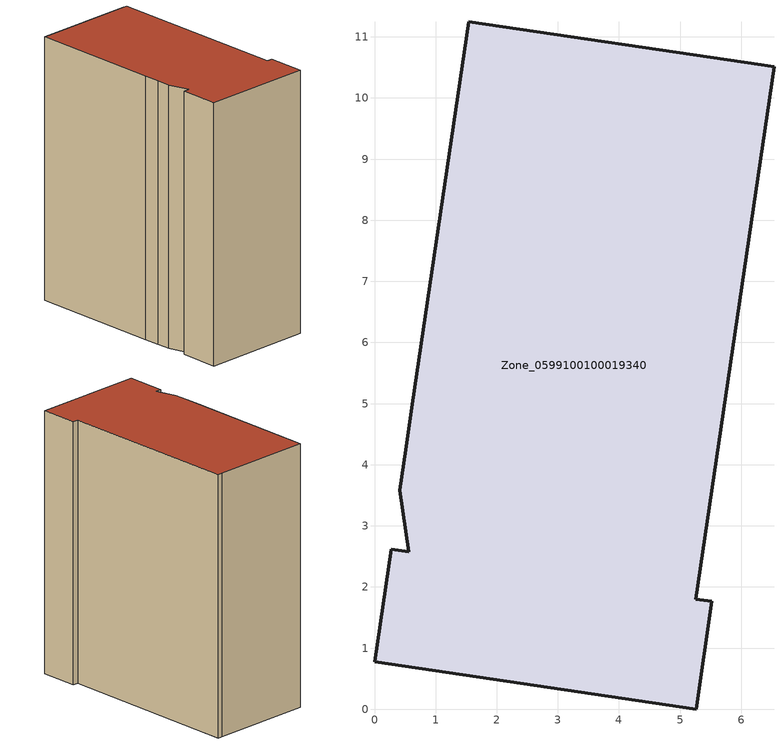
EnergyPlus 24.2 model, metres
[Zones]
Zone_0599100100019340
 floor ground (C_G): 5.25,1.8 5.52,1.76 5.27,0 0,0.78 0.27,2.62 0.56,2.58 0.41,3.59 0.51,4.25 0.62,4.99 1.54,11.25 6.32,10.54 6.54,10.51 z0
 wall outside (C_F): 5.27,0 5.52,1.76 5.25,1.8 6.54,10.51 6.32,10.54 1.54,11.25 0.62,4.99 0.51,4.25 0.41,3.59 0.56,2.58 0.27,2.62 0,0.78 5.27,0 z0:12.52
 roof outside (C_R): 5.52,1.76 5.25,1.8 6.54,10.51 6.32,10.54 1.54,11.25 0.62,4.99 0.51,4.25 0.41,3.59 0.56,2.58 0.27,2.62 0,0.78 5.27,0 z12.52
[BUILDING]
Pand.0599100100019340: North Axis=0; Terrain=City; Loads Convergence Tolerance Value=0.04; Temperature Convergence Tolerance Value=0.4; Solar Distribution=FullExterior; Maximum Number of Warmup Days=25; Minimum Number of Warmup Days=1
[Site:Location]
Rotterdam.The.Hague.AP_ZH_NLD Design_Conditions: Latitude=51.96; Longitude=4.45; Time Zone=1; Elevation=-4.5
[SITE:GROUNDTEMPERATURE:BUILDINGSURFACE]
18, 18, 18, 18, 18, 18, 18, 18, 18, 18, 18, 18
[MATERIAL] Thermal Absorptance=0.9; Solar Absorptance=0.7; Visible Absorptance=0.7
Name | Roughness | Thickness | Conductivity | Density | Specific Heat
G.TC.2015-2018 | MediumSmooth | 0.15 | 0.0428571 | 540 | 1210
F.TC.2015-2018 | Rough | 0.3 | 0.0666667 | 1920 | 840
R.TC.2015-2018 | MediumRough | 0.2 | 0.0333333 | 1500 | 1000
[CONSTRUCTION]
C_G: G.TC.2015-2018
C_F: F.TC.2015-2018
C_R: R.TC.2015-2018
[ZONE]
Zone_0599100100019340: Type=1; Multiplier=1; Ceiling Height=Autocalculate; Volume=Autocalculate; Floor Area=autocalculate; Part of Total Floor Area=Yes
[ZONEINFILTRATION:DESIGNFLOWRATE]
Infil_Zone_0599100100019340: Zone or ZoneList or Space or SpaceList=Zone_0599100100019340; Schedule=AlwaysOn; Design Flow Rate Calculation Method=Flow/Area; Flow Rate per Floor Area=0.0015; Constant Term Coefficient=1; Temperature Term Coefficient=0; Velocity Term Coefficient=0; Velocity Squared Term Coefficient=0
[HVACTEMPLATE:ZONE:IDEALLOADSAIRSYSTEM]
Zone_0599100100019340: Maximum Heating Supply Air Temperature=50; Minimum Cooling Supply Air Temperature=13; Maximum Heating Supply Air Humidity Ratio=0.0156; Minimum Cooling Supply Air Humidity Ratio=0.0077; Heating Limit=NoLimit; Cooling Limit=NoLimit; Dehumidification Control Type=ConstantSensibleHeatRatio; Cooling Sensible Heat Ratio=0.7; Dehumidification Setpoint=60; Humidification Control Type=None; Humidification Setpoint=30; Outdoor Air Method=None; Outdoor Air Flow Rate per Person=0.00944; Outdoor Air Flow Rate per Zone Floor Area=0; Outdoor Air Flow Rate per Zone=0; Demand Controlled Ventilation Type=None; Outdoor Air Economizer Type=NoEconomizer; Heat Recovery Type=None; Sensible Heat Recovery Effectiveness=0.7; Latent Heat Recovery Effectiveness=0.65
[ZONECONTROL:THERMOSTAT]
ThermostatControl_Zone_0599100100019340: Zone or ZoneList=Zone_0599100100019340; Control Type Schedule=DualSetpointControlType; Control 1=Thermostat_Zone_0599100100019340; Temperature Difference Between Cutout And Setpoint=0
[THERMOSTATSETPOINT:DUALSETPOINT]
Thermostat_Zone_0599100100019340: Heating Setpoint Temperature Schedule=HeatingSetpoint_Zone_0599100100019340; Cooling Setpoint Temperature Schedule=CoolingSetpoint_Zone_0599100100019340
[SCHEDULE:COMPACT]
HeatingSetpoint_Zone_0599100100019340: Through: 12/31, For: AllDays, Until: 24:00, 21
CoolingSetpoint_Zone_0599100100019340: Through: 12/31, For: AllDays, Until: 24:00, 24
DualSetpointControlType: Through: 12/31, For: AllDays, Until: 24:00, 4
AlwaysOn: Through: 12/31, For: AllDays, Until: 24:00, 1
